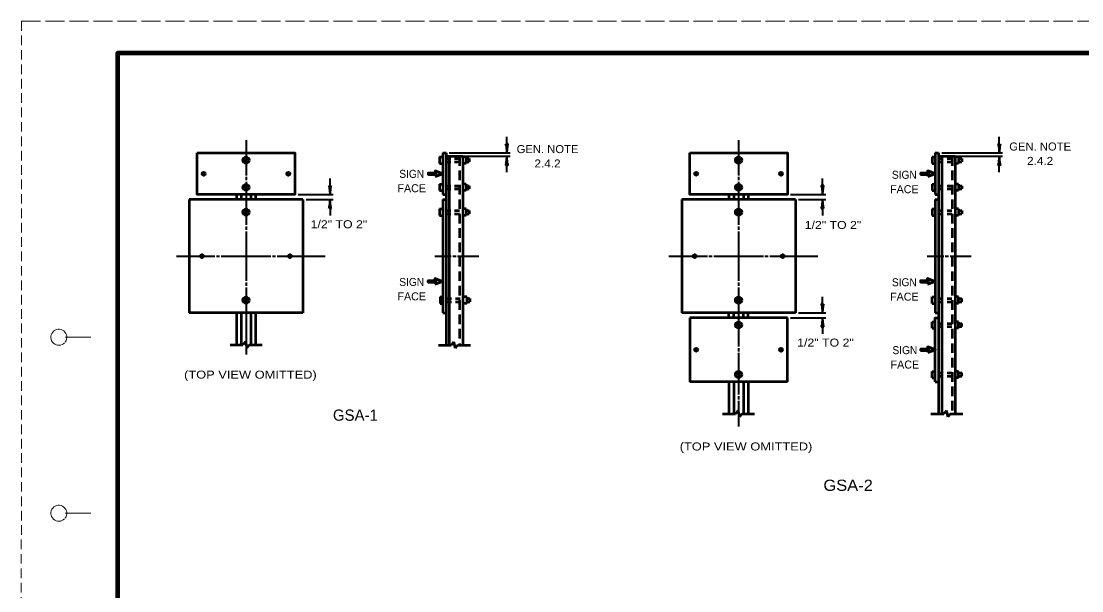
# Model space of a CAD drawing. Extents: x -45 to 635, y -382 to 59.
# Drawn here: x -44.9 to 286.5, y -119.4 to 58.5 of the extents above; entities that cross this region are included whole.
import ezdxf
from ezdxf.enums import TextEntityAlignment as Align

# ---------------------------------------------------------------- set-up
doc = ezdxf.new("R2010")
doc.units = 0
for name, pattern in [('LONG_DASHED', [7.5, 6, -1.5]), ('MEDIUM_DASHED', [4.5, 3, -1.5]), ('SHORT_DASHED', [2.7, 1.5, -1.2])]:
    doc.linetypes.add(name, pattern=pattern)
doc.layers.add('1', color=7, linetype='Continuous', lineweight=53)
doc.layers.add('61', color=7, linetype='Continuous', lineweight=35)

msp = doc.modelspace()

# ---------------------------------------------------------------- linework, layer by layer
at = {"layer": '1', "linetype": 'MEDIUM_DASHED', "lineweight": 13}
msp.add_line((-44.831, 58.54), (-44.891, -381.5), dxfattribs=at)
at = {"layer": '1', "lineweight": 35}
for p, q in [((25.363, 21.372), (25.363, 10.372)), ((106.848, 17.372), (106.848, 22.372)), ((179.256, 21.372), (179.256, 10.372)), ((260.741, 17.372), (260.741, 22.372)), ((88.848, 17.372), (107.848, 17.372)), ((242.742, 17.372), (261.741, 17.372)), ((94.098, 16.372), (107.848, 16.372)), ((106.848, 11.372), (106.848, 16.372)), ((247.992, 16.372), (261.741, 16.372)), ((260.741, 11.372), (260.741, 16.372)), ((25.363, 9.872), (25.363, 8.872)), ((25.363, 8.372), (25.363, -5.128)), ((51.613, 4.372), (51.613, 9.372)), ((179.256, 9.872), (179.256, 8.872)), ((179.256, 8.372), (179.256, -5.128)), ((205.506, 4.372), (205.506, 9.372)), ((41.613, 4.372), (52.613, 4.372)), ((195.506, 4.372), (206.506, 4.372)), ((44.113, 2.872), (52.613, 2.872)), ((51.613, 2.872), (51.613, -2.128)), ((198.006, 2.872), (206.506, 2.872)), ((205.506, 2.872), (205.506, -2.128)), ((25.363, -5.628), (25.363, -6.628)), ((179.256, -5.628), (179.256, -6.628)), ((25.363, -7.128), (25.363, -22.628)), ((179.256, -7.128), (179.256, -22.628)), ((3.613, -14.878), (15.613, -14.878)), ((16.113, -14.878), (17.113, -14.878)), ((17.613, -14.878), (33.113, -14.878)), ((33.613, -14.878), (34.613, -14.878)), ((35.113, -14.878), (50.113, -14.878)), ((84.348, -14.878), (89.473, -14.878)), ((89.973, -14.878), (90.973, -14.878)), ((91.473, -14.878), (98.098, -14.878)), ((157.506, -14.878), (169.506, -14.878)), ((170.006, -14.878), (171.006, -14.878)), ((171.506, -14.878), (187.006, -14.878)), ((187.506, -14.878), (188.506, -14.878)), ((189.006, -14.878), (204.006, -14.878)), ((238.242, -14.878), (243.367, -14.878)), ((243.867, -14.878), (244.867, -14.878)), ((245.367, -14.878), (251.992, -14.878)), ((25.363, -23.128), (25.363, -24.128)), ((179.256, -23.128), (179.256, -24.128)), ((25.363, -24.628), (25.363, -45.628)), ((179.256, -24.628), (179.256, -43.128)), ((205.506, -32.628), (205.506, -27.628)), ((198.006, -32.628), (206.506, -32.628)), ((195.506, -34.128), (206.506, -34.128)), ((205.506, -34.128), (205.506, -39.128)), ((179.256, -43.628), (179.256, -44.628)), ((179.256, -45.128), (179.256, -58.128)), ((179.256, -58.628), (179.256, -59.628)), ((179.256, -60.128), (179.256, -68.128))]:
    msp.add_line(p, q, dxfattribs=at)
at = {"layer": '1'}
for p, q in [((86.848, 17.372), (86.848, 4.372)), ((86.848, 17.372), (87.848, 17.372)), ((240.742, 17.372), (240.742, 4.372)), ((240.742, 17.372), (241.742, 17.372)), ((85.848, 16.122), (85.848, 14.122)), ((85.848, 16.122), (86.848, 16.122)), ((85.848, 14.122), (86.848, 14.122)), ((87.848, 16.372), (93.098, 16.372)), ((88.848, 16.372), (88.848, -42.628)), ((93.098, 16.372), (93.098, -42.628)), ((94.098, 16.122), (93.098, 16.122)), ((94.098, 14.122), (93.098, 14.122)), ((94.098, 16.122), (94.098, 14.122)), ((94.098, 15.622), (95.098, 15.622)), ((94.098, 14.622), (95.098, 14.622)), ((95.098, 15.622), (95.098, 14.622)), ((239.742, 16.122), (239.742, 14.122)), ((239.742, 16.122), (240.742, 16.122)), ((239.742, 14.122), (240.742, 14.122)), ((241.742, 16.372), (246.992, 16.372)), ((242.742, 16.372), (242.742, -64.128)), ((246.992, 16.372), (246.992, -64.128)), ((247.992, 16.122), (246.992, 16.122)), ((247.992, 14.122), (246.992, 14.122)), ((247.992, 16.122), (247.992, 14.122)), ((247.992, 15.622), (248.992, 15.622)), ((247.992, 14.622), (248.992, 14.622)), ((248.992, 15.622), (248.992, 14.622)), ((85.848, 7.622), (85.848, 5.622)), ((85.848, 7.622), (86.848, 7.622)), ((94.098, 7.622), (93.098, 7.622)), ((94.098, 7.622), (94.098, 5.622)), ((94.098, 7.122), (95.098, 7.122)), ((95.098, 7.122), (95.098, 6.122)), ((239.742, 7.622), (239.742, 5.622)), ((239.742, 7.622), (240.742, 7.622)), ((247.992, 7.622), (246.992, 7.622)), ((247.992, 7.622), (247.992, 5.622)), ((247.992, 7.122), (248.992, 7.122)), ((248.992, 7.122), (248.992, 6.122)), ((22.363, 4.372), (22.363, 2.872)), ((23.863, 4.372), (23.863, 2.872)), ((26.863, 4.372), (26.863, 2.872)), ((28.363, 4.372), (28.363, 2.872)), ((85.848, 5.622), (86.848, 5.622)), ((86.848, 4.372), (87.848, 4.372)), ((94.098, 5.622), (93.098, 5.622)), ((94.098, 6.122), (95.098, 6.122)), ((176.256, 4.372), (176.256, 2.872)), ((177.756, 4.372), (177.756, 2.872)), ((180.756, 4.372), (180.756, 2.872)), ((182.256, 4.372), (182.256, 2.872)), ((239.742, 5.622), (240.742, 5.622)), ((240.742, 4.372), (241.742, 4.372)), ((247.992, 5.622), (246.992, 5.622)), ((247.992, 6.122), (248.992, 6.122)), ((43.113, 2.872), (7.613, 2.872)), ((7.613, 2.872), (7.613, -32.628)), ((43.113, 2.872), (43.113, -32.628)), ((86.848, 2.872), (86.848, -32.628)), ((86.848, 2.872), (87.848, 2.872)), ((197.006, 2.872), (161.506, 2.872)), ((161.506, 2.872), (161.506, -32.628)), ((197.006, 2.872), (197.006, -32.628)), ((240.742, 2.872), (240.742, -32.628)), ((240.742, 2.872), (241.742, 2.872)), ((85.848, -0.128), (85.848, -2.128)), ((85.848, -0.128), (86.848, -0.128)), ((85.848, -2.128), (86.848, -2.128)), ((94.098, -0.128), (93.098, -0.128)), ((94.098, -2.128), (93.098, -2.128)), ((94.098, -0.128), (94.098, -2.128)), ((94.098, -0.628), (95.098, -0.628)), ((94.098, -1.628), (95.098, -1.628)), ((95.098, -0.628), (95.098, -1.628)), ((239.742, -0.128), (239.742, -2.128)), ((239.742, -0.128), (240.742, -0.128)), ((239.742, -2.128), (240.742, -2.128)), ((247.992, -0.128), (246.992, -0.128)), ((247.992, -2.128), (246.992, -2.128)), ((247.992, -0.128), (247.992, -2.128)), ((247.992, -0.628), (248.992, -0.628)), ((247.992, -1.628), (248.992, -1.628)), ((248.992, -0.628), (248.992, -1.628)), ((86.068, -27.622), (86.068, -29.622)), ((86.068, -27.622), (87.068, -27.622)), ((86.068, -29.622), (87.068, -29.622)), ((94.318, -27.622), (93.318, -27.622)), ((94.318, -29.622), (93.318, -29.622)), ((94.318, -27.622), (94.318, -29.622)), ((94.318, -28.122), (95.318, -28.122)), ((94.318, -29.122), (95.318, -29.122)), ((95.318, -28.122), (95.318, -29.122)), ((239.742, -29.628), (239.742, -27.628)), ((239.742, -27.628), (240.742, -27.628)), ((239.742, -29.628), (240.742, -29.628)), ((247.992, -27.628), (246.992, -27.628)), ((247.992, -29.628), (246.992, -29.628)), ((247.992, -29.628), (247.992, -27.628)), ((247.992, -28.128), (248.992, -28.128)), ((247.992, -29.128), (248.992, -29.128)), ((248.992, -29.128), (248.992, -28.128)), ((43.113, -32.628), (7.613, -32.628)), ((22.363, -32.628), (22.363, -42.628)), ((23.863, -32.628), (23.863, -42.628)), ((26.863, -32.628), (26.863, -42.628)), ((28.363, -32.628), (28.363, -42.628)), ((86.848, -32.628), (87.848, -32.628)), ((197.006, -32.628), (161.506, -32.628)), ((176.256, -34.128), (176.256, -32.628)), ((177.756, -34.128), (177.756, -32.628)), ((180.756, -34.128), (180.756, -32.628)), ((182.256, -34.128), (182.256, -32.628)), ((240.742, -32.628), (241.742, -32.628)), ((194.506, -34.128), (164.006, -34.128)), ((164.006, -34.128), (164.006, -54.128)), ((194.506, -54.128), (194.506, -34.128)), ((239.742, -37.378), (239.742, -35.378)), ((239.742, -35.378), (240.742, -35.378)), ((247.992, -35.378), (246.992, -35.378)), ((247.992, -37.378), (247.992, -35.378)), ((247.992, -35.878), (248.992, -35.878)), ((248.992, -36.878), (248.992, -35.878)), ((239.742, -37.378), (240.742, -37.378)), ((247.992, -37.378), (246.992, -37.378)), ((247.992, -36.878), (248.992, -36.878)), ((20.363, -42.628), (24.363, -42.628)), ((25.141, -41.654), (24.363, -42.628)), ((25.141, -41.654), (25.617, -43.56)), ((26.363, -42.628), (25.617, -43.56)), ((26.363, -42.628), (30.363, -42.628)), ((85.456, -42.648), (89.456, -42.648)), ((90.235, -41.675), (89.456, -42.648)), ((90.235, -41.675), (90.71, -43.581)), ((91.456, -42.648), (90.71, -43.581)), ((91.456, -42.648), (95.456, -42.648)), ((239.742, -52.878), (239.742, -50.878)), ((239.742, -50.878), (240.742, -50.878)), ((239.742, -52.878), (240.742, -52.878)), ((247.992, -50.878), (246.992, -50.878)), ((247.992, -52.878), (246.992, -52.878)), ((247.992, -52.878), (247.992, -50.878)), ((247.992, -51.378), (248.992, -51.378)), ((247.992, -52.378), (248.992, -52.378)), ((248.992, -52.378), (248.992, -51.378)), ((194.506, -54.128), (164.006, -54.128)), ((176.256, -54.128), (176.256, -64.128)), ((177.756, -54.128), (177.756, -64.128)), ((180.756, -54.128), (180.756, -64.128)), ((182.256, -54.128), (182.256, -64.128)), ((240.742, -54.128), (241.742, -54.128)), ((174.256, -64.128), (178.256, -64.128)), ((179.035, -63.154), (178.256, -64.128)), ((179.035, -63.154), (179.51, -65.06)), ((180.256, -64.128), (179.51, -65.06)), ((180.256, -64.128), (184.256, -64.128)), ((239.35, -64.128), (243.35, -64.128)), ((244.129, -63.154), (243.35, -64.128)), ((244.129, -63.154), (244.604, -65.06)), ((245.35, -64.128), (244.604, -65.06)), ((245.35, -64.128), (249.35, -64.128))]:
    msp.add_line(p, q, dxfattribs=at)
at = {"layer": '1', "linetype": 'SHORT_DASHED'}
for p, q in [((87.848, 15.622), (93.098, 15.622)), ((87.848, 14.622), (93.098, 14.622)), ((241.742, 15.622), (246.992, 15.622)), ((241.742, 14.622), (246.992, 14.622)), ((87.848, 7.122), (93.098, 7.122)), ((241.742, 7.122), (246.992, 7.122)), ((87.848, 6.122), (93.098, 6.122)), ((241.742, 6.122), (246.992, 6.122)), ((87.848, -0.628), (93.098, -0.628)), ((87.848, -1.628), (93.098, -1.628)), ((241.742, -0.628), (246.992, -0.628)), ((241.742, -1.628), (246.992, -1.628)), ((88.068, -28.122), (93.318, -28.122)), ((88.068, -29.122), (93.318, -29.122)), ((241.742, -28.128), (246.992, -28.128)), ((241.742, -29.128), (246.992, -29.128)), ((241.742, -35.878), (246.992, -35.878)), ((241.742, -36.878), (246.992, -36.878)), ((241.742, -51.378), (246.992, -51.378)), ((241.742, -52.378), (246.992, -52.378))]:
    msp.add_line(p, q, dxfattribs=at)
at = {"layer": '1', "linetype": 'MEDIUM_DASHED'}
for p, q in [((92.098, 16.372), (92.098, -42.628)), ((245.992, 16.372), (245.992, -64.128))]:
    msp.add_line(p, q, dxfattribs=at)
at = {"layer": '1'}
for points in [[(10.113, 17.372), (40.613, 17.372), (40.613, 4.372), (10.113, 4.372)], [(164.006, 17.372), (194.506, 17.372), (194.506, 4.372), (164.006, 4.372)]]:
    msp.add_lwpolyline(points, close=True, dxfattribs=at)
for points in [[(87.848, 17.372), (87.848, 2.872), (87.848, -42.628)], [(241.742, 17.372), (241.742, 2.872), (241.742, -64.128)], [(240.742, -54.128), (240.742, -34.128), (241.742, -34.128)]]:
    msp.add_lwpolyline(points, dxfattribs=at)
at = {"layer": '1', "lineweight": 60}
for points in [[(84.463, 9.972), (86.848, 10.872), (84.463, 11.772), (84.733, 11.097), (82.348, 11.097), (82.348, 10.647), (84.733, 10.647)], [(238.356, 9.972), (240.742, 10.872), (238.356, 11.772), (238.626, 11.097), (236.242, 11.097), (236.242, 10.647), (238.626, 10.647)], [(84.394, -23.68), (86.779, -22.78), (84.394, -21.88), (84.664, -22.555), (82.279, -22.555), (82.279, -23.005), (84.664, -23.005)], [(238.288, -23.68), (240.673, -22.78), (238.288, -21.88), (238.558, -22.555), (236.173, -22.555), (236.173, -23.005), (238.558, -23.005)], [(238.356, -45.028), (240.742, -44.128), (238.356, -43.228), (238.626, -43.903), (236.242, -43.903), (236.242, -44.353), (238.626, -44.353)]]:
    msp.add_lwpolyline(points, close=True, dxfattribs=at)
at = {"layer": '1'}
for centre, radius in [((25.363, 15.122), 1), ((25.363, 15.122), 0.5), ((179.256, 15.122), 1), ((179.256, 15.122), 0.5), ((12.113, 10.872), 0.5), ((38.613, 10.872), 0.5), ((166.006, 10.872), 0.5), ((192.506, 10.872), 0.5), ((25.363, 6.622), 1), ((25.363, 6.622), 0.5), ((179.256, 6.622), 1), ((179.256, 6.622), 0.5), ((25.363, -1.128), 1), ((25.363, -1.128), 0.5), ((179.256, -1.128), 1), ((179.256, -1.128), 0.5), ((11.613, -14.878), 0.5), ((39.113, -14.878), 0.5), ((165.506, -14.878), 0.5), ((193.006, -14.878), 0.5), ((25.363, -28.628), 1), ((25.363, -28.628), 0.5), ((179.256, -28.628), 1), ((179.256, -28.628), 0.5), ((179.256, -36.378), 1), ((179.256, -36.378), 0.5), ((166.006, -44.128), 0.5), ((192.506, -44.128), 0.5), ((179.256, -51.878), 1), ((179.256, -51.878), 0.5)]:
    msp.add_circle(centre, radius, dxfattribs=at)
at = {"layer": '1', "lineweight": 40}
for centre, major_axis, ratio, start_param, end_param in [((106.571, 18.463), (0.156, -1.786), 0.122415, 0.8963533, 3.1415927), ((106.571, 18.463), (0.156, -1.786), 0.122415, 0.8963533, 3.1415927), ((107.059, 18.493), (-0.176, -1.756), 0.07063, 3.1407148, 5.41811), ((107.059, 18.493), (-0.176, -1.756), 0.07063, 3.1407148, 5.41811), ((260.465, 18.463), (0.156, -1.786), 0.122415, 0.8963533, 3.1415927), ((260.465, 18.463), (0.156, -1.786), 0.122415, 0.8963533, 3.1415927), ((260.953, 18.493), (-0.176, -1.756), 0.07063, 3.1407148, 5.41811), ((260.953, 18.493), (-0.176, -1.756), 0.07063, 3.1407148, 5.41811), ((106.636, 15.252), (0.176, 1.756), 0.07063, 3.1407148, 5.41811), ((107.124, 15.281), (-0.156, 1.786), 0.122415, 0.8963533, 3.1415927), ((260.53, 15.252), (0.176, 1.756), 0.07063, 3.1407148, 5.41811), ((261.018, 15.281), (-0.156, 1.786), 0.122415, 0.8963533, 3.1415927), ((51.336, 5.463), (0.156, -1.786), 0.122415, 0.8963533, 3.1415927), ((51.336, 5.463), (0.156, -1.786), 0.122415, 0.8963533, 3.1415927), ((51.824, 5.493), (-0.176, -1.756), 0.07063, 3.1407148, 5.41811), ((51.824, 5.493), (-0.176, -1.756), 0.07063, 3.1407148, 5.41811), ((205.23, 5.463), (0.156, -1.786), 0.122415, 0.8963533, 3.1415927), ((205.23, 5.463), (0.156, -1.786), 0.122415, 0.8963533, 3.1415927), ((205.718, 5.493), (-0.176, -1.756), 0.07063, 3.1407148, 5.41811), ((205.718, 5.493), (-0.176, -1.756), 0.07063, 3.1407148, 5.41811), ((51.401, 1.752), (0.176, 1.756), 0.07063, 3.1407148, 5.41811), ((51.401, 1.752), (0.176, 1.756), 0.07063, 3.1407148, 5.41811), ((51.889, 1.781), (-0.156, 1.786), 0.122415, 0.8963533, 3.1415927), ((51.889, 1.781), (-0.156, 1.786), 0.122415, 0.8963533, 3.1415927), ((205.295, 1.752), (0.176, 1.756), 0.07063, 3.1407148, 5.41811), ((205.295, 1.752), (0.176, 1.756), 0.07063, 3.1407148, 5.41811), ((205.783, 1.781), (-0.156, 1.786), 0.122415, 0.8963533, 3.1415927), ((205.783, 1.781), (-0.156, 1.786), 0.122415, 0.8963533, 3.1415927), ((205.295, -31.507), (0.176, -1.756), 0.07063, 0.8650754, 3.1424706), ((205.295, -31.507), (0.176, -1.756), 0.07063, 0.8650754, 3.1424706), ((205.783, -31.537), (-0.156, -1.786), 0.122415, 3.1415927, 5.386832), ((205.783, -31.537), (-0.156, -1.786), 0.122415, 3.1415927, 5.386832), ((205.23, -35.219), (0.156, 1.786), 0.122415, 3.1415927, 5.386832), ((205.23, -35.219), (0.156, 1.786), 0.122415, 3.1415927, 5.386832), ((205.718, -35.248), (-0.176, 1.756), 0.07063, 0.8650754, 3.1424706), ((205.718, -35.248), (-0.176, 1.756), 0.07063, 0.8650754, 3.1424706)]:
    msp.add_ellipse(centre, major_axis=major_axis, ratio=ratio, start_param=start_param, end_param=end_param, dxfattribs=at)
at = {"layer": '61', "linetype": 'LONG_DASHED', "lineweight": 13}
msp.add_line((-44.831, 58.54), (635.189, 58.54), dxfattribs=at)
at = {"layer": '61', "lineweight": 13}
for p, q in [((-31.111, -40.22), (-23.131, -40.2)), ((-31.131, -95.22), (-23.131, -95.22))]:
    msp.add_line(p, q, dxfattribs=at)
at = {"layer": '61', "lineweight": 158}
msp.add_lwpolyline([(624.209, 48.54), (-14.831, 48.54), (-14.831, -371.48)], dxfattribs=at)
at = {"layer": '61', "lineweight": 13}
for centre, end in [((-33.133, -40.219), 316.23216), ((-33.133, -95.219), 315.37577)]:
    msp.add_arc(centre, 2.5, 323.13009, end, dxfattribs=at)

# ---------------------------------------------------------------- texts
at = {"layer": '1'}
for s, height, width, p in [('GEN. NOTE', 2.5, 1.05, (273.499, 18.134)), ('GEN. NOTE', 2.5, 1.05, (119.569, 17.328)), ('2.4.2', 2.5, 1.1, (119.569, 12.828)), ('2.4.2', 2.5, 1.1, (273.499, 13.634)), ('SIGN', 2.5, 0.95, (77.135, 9.593)), ('SIGN', 2.5, 0.95, (231.059, 9.299)), ('1/2" TO 2"', 2.5, 1.15, (54.385, -6.156)), ('1/2" TO 2"', 2.5, 1.15, (208.762, -6.385)), ('SIGN', 2.5, 0.95, (77.135, -24.196)), ('SIGN', 2.5, 0.95, (231.059, -24.283)), ('1/2" TO 2"', 2.5, 1.15, (206.423, -43.143)), ('SIGN', 2.5, 0.95, (231.227, -45.502)), ('GSA-2', 3.5, 1.1, (213.493, -88.227))]:
    msp.add_text(s, height=height, dxfattribs=dict(at, width=width)).set_placement(p, align=Align.CENTER)
for s, height, p in [('FACE', 2.5, (77.135, 5.093)), ('FACE', 2.5, (231.059, 4.799)), ('FACE', 2.5, (77.135, -28.696)), ('FACE', 2.5, (231.059, -28.783)), ('FACE', 2.5, (231.226, -50.002)), ('GSA-1', 3.5, (59.539, -66.306))]:
    msp.add_text(s, height=height, dxfattribs=at).set_placement(p, align=Align.CENTER)
at = {"layer": '1', "width": 1.2}
for p in [(5.995, -53.156), (160.865, -75.6)]:
    msp.add_text('(TOP VIEW OMITTED)', height=2.5, dxfattribs=at).set_placement(p)

doc.saveas('drawing.dxf')
